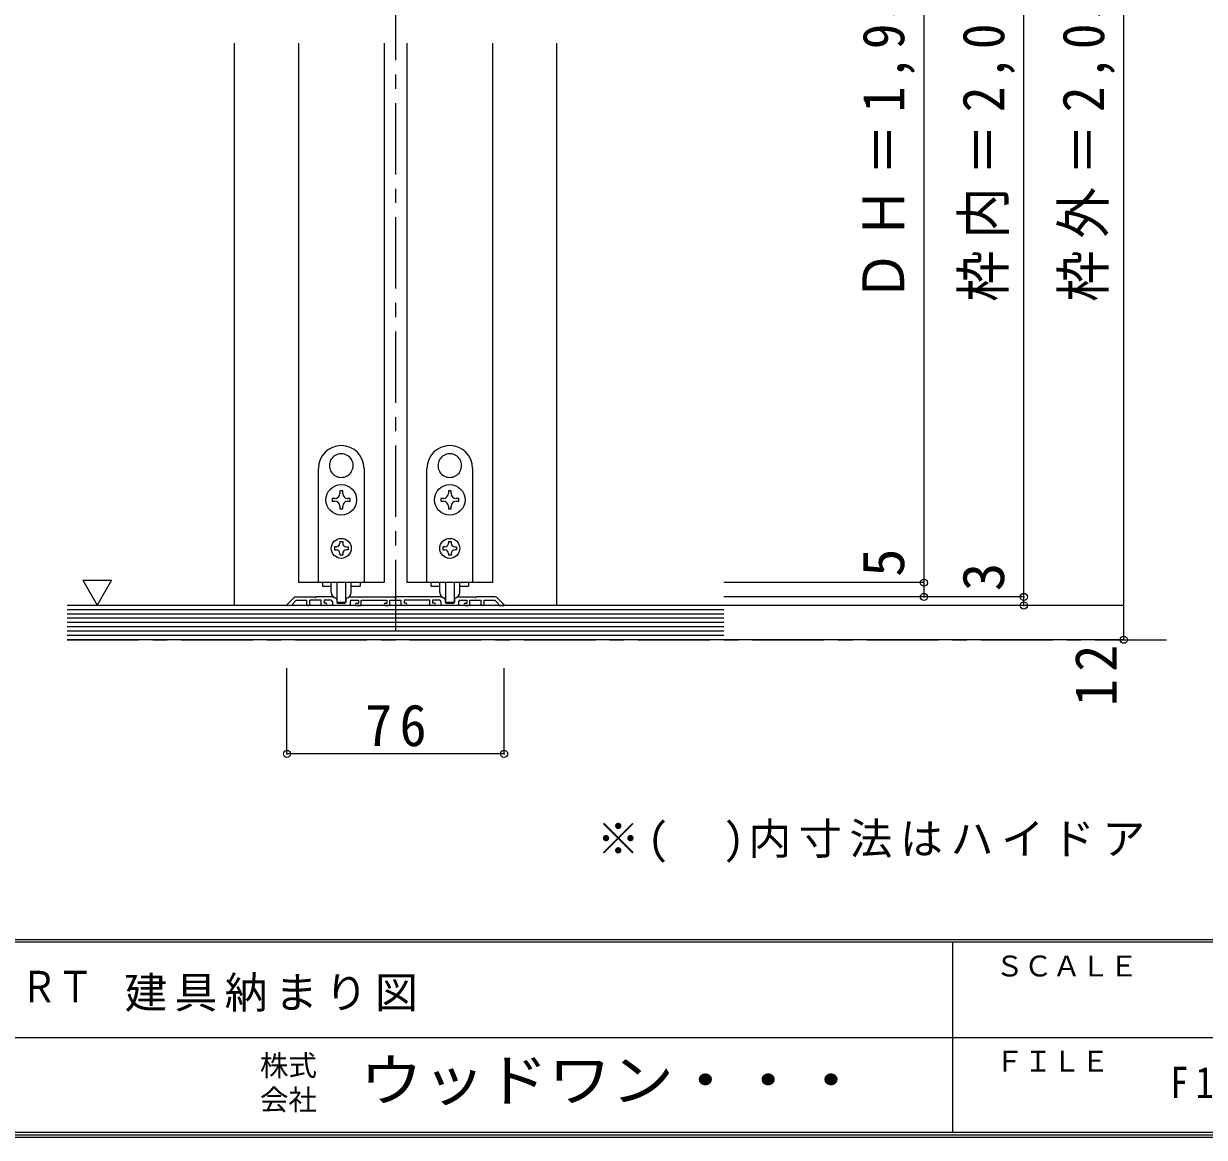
# Model space of a CAD drawing. Units: millimetres at full size, sheet at 1:5; details may follow other scales. Extents: x -973 to 977, y -718 to 696.
# Drawn here: x 149.8 to 563.2, y -700.8 to -310.7 of the extents above; entities that cross this region are included whole.
import ezdxf
from ezdxf.enums import TextEntityAlignment as Align

# ---------------------------------------------------------------- set-up
doc = ezdxf.new("R2010")
doc.units = ezdxf.units.MM
doc.header["$LTSCALE"] = 5
doc.header["$PDMODE"] = 32
doc.header["$PDSIZE"] = 2.5
doc.linetypes.add('CHAIN1', pattern=[8, 5, -1, 1, -1])
for name, color, linetype in [('0-1_通り芯', 4, 'CHAIN1'), ('0-3_仕上げ', 2, 'Continuous'), ('0-4_枠', 3, 'Continuous'), ('0-6_扉', 6, 'Continuous'), ('0-7_金物', 7, 'Continuous'), ('0-A_文字', 3, 'Continuous'), ('0-B_寸法', 7, 'Continuous'), ('F-0_補助線', 7, 'Continuous'), ('F-1_枠', 6, 'Continuous'), ('F-A_文字', 7, 'Continuous')]:
    doc.layers.add(name, color=color, linetype=linetype)
doc.styles.add('HGP明朝B', font='')
doc.styles.add('ＭＳ ゴシック', font='')
doc.styles.get('HGP明朝B').set_extended_font_data('HGP明朝B')
doc.styles.get('ＭＳ ゴシック').set_extended_font_data('MS Gothic')

msp = doc.modelspace()

# ---------------------------------------------------------------- linework, layer by layer
at = {"layer": '0-1_通り芯'}
for p, q in [((279.986, -18.5), (279.986, -526.5)), ((164.986, -526.5), (553.986, -526.5))]:
    msp.add_line(p, q, dxfattribs=at)
at = {"layer": '0-3_仕上げ'}
for p, q in [((394.986, -514.5), (164.986, -514.5)), ((394.986, -526.5), (164.986, -526.5))]:
    msp.add_line(p, q, dxfattribs=at)
at = {"layer": '0-3_仕上げ', "color": 7}
for p, q in [((394.986, -516), (164.986, -516)), ((394.986, -517.5), (164.986, -517.5)), ((394.986, -519), (164.986, -519)), ((394.986, -520.5), (164.986, -520.5)), ((394.986, -522), (164.986, -522)), ((394.986, -523.5), (164.986, -523.5)), ((394.986, -525), (164.986, -525))]:
    msp.add_line(p, q, dxfattribs=at)
at = {"layer": '0-4_枠', "color": 4}
for p, q in [((223.486, -317.5), (223.486, -514.5)), ((336.486, -514.5), (336.486, -317.5))]:
    msp.add_line(p, q, dxfattribs=at)
at = {"layer": '0-4_枠'}
for p, q in [((244.411, -511.793), (242.045, -514.159)), ((245.118, -511.5), (251.686, -511.5)), ((251.686, -511.5), (251.986, -511.8)), ((251.986, -511.8), (252.286, -511.5)), ((257.758, -511.5), (252.286, -511.5)), ((257.911, -511.524), (259.04, -511.888)), ((259.386, -512.364), (259.386, -513.4)), ((262.586, -512.364), (262.586, -513.4)), ((264.061, -511.524), (262.933, -511.888)), ((264.215, -511.5), (279.686, -511.5)), ((295.911, -511.524), (297.04, -511.888)), ((297.386, -512.364), (297.386, -513.4)), ((300.586, -512.364), (300.586, -513.4)), ((302.061, -511.524), (300.933, -511.888)), ((302.215, -511.5), (307.686, -511.5)), ((315.562, -511.793), (317.928, -514.159)), ((243.786, -514.5), (242.186, -514.5)), ((248.986, -514.2), (248.986, -512.7)), ((249.286, -514.5), (249.686, -514.5)), ((249.986, -514.2), (249.986, -512.7)), ((253.986, -512.7), (249.986, -512.7)), ((253.986, -514.2), (253.986, -512.7)), ((255.586, -514.5), (254.286, -514.5)), ((254.986, -512.7), (254.986, -513.7)), ((257.386, -512.7), (254.986, -512.7)), ((255.586, -513.7), (254.986, -513.7)), ((257.886, -513.2), (257.886, -514.2)), ((263.786, -514.5), (258.186, -514.5)), ((259.686, -513.7), (262.286, -513.7)), ((264.086, -513.2), (264.086, -514.2)), ((266.386, -513.7), (266.986, -513.7)), ((266.386, -514.5), (267.686, -514.5)), ((276.386, -513.7), (276.986, -513.7)), ((276.386, -514.5), (277.686, -514.5)), ((281.986, -514.2), (281.986, -512.7)), ((283.586, -514.5), (282.286, -514.5)), ((282.986, -512.7), (282.986, -513.7)), ((291.986, -512.7), (282.986, -512.7)), ((283.586, -513.7), (282.986, -513.7)), ((291.986, -514.2), (291.986, -512.7)), ((293.586, -514.5), (292.286, -514.5)), ((292.986, -512.7), (292.986, -513.7)), ((295.386, -512.7), (292.986, -512.7)), ((293.586, -513.7), (292.986, -513.7)), ((295.886, -513.2), (295.886, -514.2)), ((301.786, -514.5), (296.186, -514.5)), ((297.686, -513.7), (300.286, -513.7)), ((302.086, -513.2), (302.086, -514.2)), ((304.386, -513.7), (304.986, -513.7)), ((304.386, -514.5), (305.686, -514.5)), ((309.986, -514.2), (309.986, -512.7)), ((310.686, -514.5), (310.286, -514.5)), ((315.986, -513.914), (314.772, -512.7)), ((315.986, -514.3), (315.986, -513.914)), ((316.186, -514.5), (317.786, -514.5))]:
    msp.add_line(p, q, dxfattribs=at)
for points in [[(295.758, -511.5), (280.286, -511.5), (279.986, -511.8), (279.686, -511.5)], [(314.855, -511.5), (308.286, -511.5), (307.986, -511.8), (307.686, -511.5)], [(243.986, -514.3), (243.986, -513.914), (245.2, -512.7), (248.986, -512.7)], [(264.586, -512.7), (266.986, -512.7), (266.986, -513.7)], [(267.986, -514.2), (267.986, -512.7), (276.986, -512.7), (276.986, -513.7)], [(277.986, -514.2), (277.986, -512.7), (281.986, -512.7)], [(302.586, -512.7), (304.986, -512.7), (304.986, -513.7)], [(305.986, -514.2), (305.986, -512.7), (309.986, -512.7)], [(310.986, -514.2), (310.986, -512.7), (314.772, -512.7)]]:
    msp.add_lwpolyline(points, dxfattribs=at)
for centre, radius, start, end in [((245.118, -512.5), 1, 90, 135), ((257.758, -512), 0.5, 72.1213, 90), ((258.886, -512.364), 0.5, 0, 72.1213), ((263.086, -512.364), 0.5, 107.8787, 180), ((264.215, -512), 0.5, 90, 107.8787), ((295.758, -512), 0.5, 72.1213, 90), ((296.886, -512.364), 0.5, 0, 72.1213), ((301.086, -512.364), 0.5, 107.8787, 180), ((302.215, -512), 0.5, 90, 107.8787), ((314.855, -512.5), 1, 45, 90), ((242.186, -514.3), 0.2, 135, 270), ((243.786, -514.3), 0.2, 270, 0), ((249.286, -514.2), 0.3, 180, 270), ((249.686, -514.2), 0.3, 270, 0), ((254.286, -514.2), 0.3, 180, 270), ((255.586, -514.1), 0.4, 0, 90), ((255.586, -514.1), 0.4, 270, 0), ((257.386, -513.2), 0.5, 0, 90), ((258.186, -514.2), 0.3, 180, 270), ((259.686, -513.4), 0.3, 180, 270), ((262.286, -513.4), 0.3, 270, 0), ((263.786, -514.2), 0.3, 270, 0), ((264.586, -513.2), 0.5, 90, 180), ((266.386, -514.1), 0.4, 90, 180), ((266.386, -514.1), 0.4, 180, 270), ((267.686, -514.2), 0.3, 270, 0), ((276.386, -514.1), 0.4, 90, 180), ((276.386, -514.1), 0.4, 180, 270), ((277.686, -514.2), 0.3, 270, 0), ((282.286, -514.2), 0.3, 180, 270), ((283.586, -514.1), 0.4, 0, 90), ((283.586, -514.1), 0.4, 270, 0), ((292.286, -514.2), 0.3, 180, 270), ((293.586, -514.1), 0.4, 0, 90), ((293.586, -514.1), 0.4, 270, 0), ((295.386, -513.2), 0.5, 0, 90), ((296.186, -514.2), 0.3, 180, 270), ((297.686, -513.4), 0.3, 180, 270), ((300.286, -513.4), 0.3, 270, 0), ((301.786, -514.2), 0.3, 270, 0), ((302.586, -513.2), 0.5, 90, 180), ((304.386, -514.1), 0.4, 90, 180), ((304.386, -514.1), 0.4, 180, 270), ((305.686, -514.2), 0.3, 270, 0), ((310.286, -514.2), 0.3, 180, 270), ((310.686, -514.2), 0.3, 270, 0), ((316.186, -514.3), 0.2, 180, 270), ((317.786, -514.3), 0.2, 270, 45)]:
    msp.add_arc(centre, radius, start, end, dxfattribs=at)
at = {"layer": '0-6_扉'}
for p, q in [((245.986, -317.5), (245.986, -506.5)), ((275.986, -317.5), (275.986, -506.5)), ((283.986, -317.5), (283.986, -506.5)), ((313.986, -317.5), (313.986, -506.5)), ((275.986, -506.5), (245.986, -506.5)), ((313.986, -506.5), (283.986, -506.5))]:
    msp.add_line(p, q, dxfattribs=at)
at = {"layer": '0-7_金物'}
for p, q in [((260.887, -461.351), (260.986, -461.45)), ((261.085, -461.351), (260.986, -461.45)), ((298.887, -461.351), (298.986, -461.45)), ((299.085, -461.351), (298.986, -461.45)), ((252.986, -506.5), (252.986, -466.5)), ((268.986, -466.5), (268.986, -506.5)), ((290.986, -506.5), (290.986, -466.5)), ((306.986, -466.5), (306.986, -506.5)), ((257.344, -467.489), (257.479, -467.525)), ((257.443, -467.66), (257.479, -467.525)), ((264.629, -467.489), (264.494, -467.525)), ((264.53, -467.66), (264.494, -467.525)), ((295.344, -467.489), (295.479, -467.525)), ((295.443, -467.66), (295.479, -467.525)), ((302.629, -467.489), (302.494, -467.525)), ((302.53, -467.66), (302.494, -467.525)), ((260.486, -474.35), (260.486, -475.3)), ((261.486, -474.35), (260.486, -474.35)), ((261.486, -475.3), (261.486, -474.35)), ((298.486, -474.35), (298.486, -475.3)), ((299.486, -474.35), (298.486, -474.35)), ((299.486, -475.3), (299.486, -474.35)), ((258.786, -477), (257.836, -477)), ((257.836, -477), (257.836, -478)), ((257.836, -478), (258.786, -478)), ((264.136, -477), (263.186, -477)), ((263.186, -478), (264.136, -478)), ((264.136, -478), (264.136, -477)), ((296.786, -477), (295.836, -477)), ((295.836, -477), (295.836, -478)), ((295.836, -478), (296.786, -478)), ((302.136, -477), (301.186, -477)), ((301.186, -478), (302.136, -478)), ((302.136, -478), (302.136, -477)), ((261.486, -480.65), (261.486, -479.7)), ((299.486, -480.65), (299.486, -479.7)), ((259.186, -494), (258.586, -494)), ((258.586, -494), (258.586, -495)), ((258.586, -495), (259.186, -495)), ((260.486, -492.1), (261.486, -492.1)), ((260.486, -492.1), (260.486, -492.7)), ((261.486, -492.1), (261.486, -492.7)), ((262.786, -494), (263.386, -494)), ((297.186, -494), (296.586, -494)), ((296.586, -494), (296.586, -495)), ((296.586, -495), (297.186, -495)), ((298.486, -492.1), (299.486, -492.1)), ((298.486, -492.1), (298.486, -492.7)), ((299.486, -492.1), (299.486, -492.7)), ((300.786, -494), (301.386, -494)), ((260.486, -496.3), (260.486, -496.9)), ((261.486, -496.9), (260.486, -496.9)), ((261.486, -496.3), (261.486, -496.9)), ((298.486, -496.3), (298.486, -496.9)), ((299.486, -496.9), (298.486, -496.9)), ((299.486, -496.3), (299.486, -496.9)), ((268.986, -506.5), (252.986, -506.5)), ((254.386, -506.5), (254.386, -507.7)), ((254.386, -507.7), (257.519, -507.7)), ((257.486, -509.921), (257.486, -506.5)), ((259.486, -506.5), (259.486, -513.121)), ((262.486, -506.5), (262.486, -513.112)), ((264.454, -507.7), (267.586, -507.7)), ((264.486, -509.921), (264.486, -506.5)), ((267.586, -506.5), (267.586, -507.7)), ((306.986, -506.5), (290.986, -506.5)), ((292.386, -506.5), (292.386, -507.7)), ((292.386, -507.7), (295.519, -507.7)), ((295.486, -509.921), (295.486, -506.5)), ((297.486, -506.5), (297.486, -513.121)), ((300.486, -506.5), (300.486, -513.112)), ((302.454, -507.7), (305.586, -507.7)), ((302.486, -509.921), (302.486, -506.5)), ((305.586, -506.5), (305.586, -507.7)), ((262.186, -513.421), (259.786, -513.421)), ((300.186, -513.421), (297.786, -513.421))]:
    msp.add_line(p, q, dxfattribs=at)
for points in [[(260.486, -479.7), (260.486, -480.65), (261.486, -480.65)], [(298.486, -479.7), (298.486, -480.65), (299.486, -480.65)], [(263.386, -494), (263.386, -495), (262.786, -495)], [(301.386, -494), (301.386, -495), (300.786, -495)]]:
    msp.add_lwpolyline(points, dxfattribs=at)
for centre, radius in [((260.986, -477.5), 5.35), ((298.986, -477.5), 5.35), ((260.986, -494.5), 3.5), ((298.986, -494.5), 3.5)]:
    msp.add_circle(centre, radius, dxfattribs=at)
for centre, radius, start, end in [((260.986, -466.5), 8, 0, 180), ((298.986, -466.5), 8, 0, 180), ((260.986, -465.5), 4.15, 91.3645, 208.6355), ((260.986, -465.5), 4.15, 331.3645, 88.6355), ((298.986, -465.5), 4.15, 91.3645, 208.6355), ((298.986, -465.5), 4.15, 331.3645, 88.6355), ((260.986, -465.5), 4.15, 211.3645, 328.6355), ((298.986, -465.5), 4.15, 211.3645, 328.6355), ((258.786, -475.3), 1.7, 270, 0), ((263.186, -475.3), 1.7, 180, 270), ((296.786, -475.3), 1.7, 270, 0), ((301.186, -475.3), 1.7, 180, 270), ((258.786, -479.7), 1.7, 0, 90), ((263.186, -479.7), 1.7, 90, 180), ((296.786, -479.7), 1.7, 0, 90), ((301.186, -479.7), 1.7, 90, 180), ((259.186, -492.7), 1.3, 270, 0), ((259.186, -496.3), 1.3, 0, 90), ((262.786, -492.7), 1.3, 180, 270), ((262.786, -496.3), 1.3, 90, 180), ((297.186, -492.7), 1.3, 270, 0), ((297.186, -496.3), 1.3, 0, 90), ((300.786, -492.7), 1.3, 180, 270), ((300.786, -496.3), 1.3, 90, 180), ((259.486, -509.921), 2, 180, 264.78409), ((259.286, -512.112), 0.2, 0, 84.78409), ((262.686, -512.112), 0.2, 95.21591, 180), ((262.486, -509.921), 2, 275.21591, 0), ((297.486, -509.921), 2, 180, 264.78409), ((297.286, -512.112), 0.2, 0, 84.78409), ((300.686, -512.112), 0.2, 95.21591, 180), ((300.486, -509.921), 2, 275.21591, 0), ((259.786, -513.121), 0.3, 180, 270), ((262.186, -513.121), 0.3, 270, 0), ((297.786, -513.121), 0.3, 180, 270), ((300.186, -513.121), 0.3, 270, 0)]:
    msp.add_arc(centre, radius, start, end, dxfattribs=at)
at = {"layer": '0-A_文字', "color": 7}
msp.add_line((170.551, -505.686), (175.551, -514.347), dxfattribs=at)
msp.add_lwpolyline([(170.551, -505.686), (180.551, -505.686), (175.551, -514.347)], dxfattribs=at)
at = {"layer": '0-B_寸法', "color": 4}
for p, q in [((534.986, -514.5), (534.986, -76.5)), ((499.986, -511.5), (499.986, -106.5)), ((464.986, -120.5), (464.986, -506.5)), ((464.986, -506.5), (394.986, -506.5)), ((464.986, -506.5), (464.986, -511.5)), ((499.986, -511.5), (394.986, -511.5)), ((499.986, -514.5), (499.986, -511.5)), ((534.986, -514.5), (394.986, -514.5)), ((534.986, -526.5), (534.986, -514.5)), ((534.986, -526.5), (394.986, -526.5)), ((241.986, -566.5), (241.986, -536.5)), ((317.986, -566.5), (317.986, -536.5)), ((317.986, -566.5), (241.986, -566.5))]:
    msp.add_line(p, q, dxfattribs=at)
at = {"layer": '0-B_寸法'}
for p in [(464.986, -506.5), (464.986, -511.5), (499.986, -511.5), (499.986, -514.5), (534.986, -526.5), (241.986, -566.5), (317.986, -566.5)]:
    msp.add_point(p, dxfattribs=at)
at = {"layer": 'F-1_枠'}
for p, q in [((976.653, -631.667), (-973.347, -631.667)), ((976.653, -632.5), (-973.347, -632.5)), ((474.986, -632.5), (474.986, -699.167)), ((1.653, -665.833), (974.986, -665.834)), ((976.653, -699.167), (-973.347, -699.167)), ((976.653, -700), (-973.347, -700)), ((976.653, -700.833), (-973.347, -700.833))]:
    msp.add_line(p, q, dxfattribs=at)

# ---------------------------------------------------------------- texts
at = {"layer": '0-A_文字', "color": 7, "insert": (350.463, -604.63), "char_height": 11, "attachment_point": 7, "style": 'ＭＳ ゴシック'}
msp.add_mtext('\\T1.18;※(\u3000)内寸法はハイドア', dxfattribs=at)
at = {"layer": '0-B_寸法', "style": 'ＭＳ ゴシック'}
for s, p in [('5', (462.486, -504.5)), ('3', (497.486, -509.5))]:
    msp.add_text(s, height=14.66, rotation=90, dxfattribs=at).set_placement(p, align=Align.BOTTOM_LEFT)
at = {"layer": '0-B_寸法', "char_height": 14.66, "attachment_point": 7, "rotation": 90, "style": 'ＭＳ ゴシック'}
for s, insert in [('\\T1.23;\\W0.9;ＤＨ＝1,983(2,183)', (462.024, -408.125)), ('\\T1.23;\\W0.9;枠内＝2,002(2,202)', (497.024, -408.125)), ('\\T1.23;\\W0.9;枠外＝2,035(2,235)', (532.024, -408.125)), ('\\T1.27;\\W0.95;12', (532.486, -549.75))]:
    msp.add_mtext(s, dxfattribs=dict(at, insert=insert))
at = {"layer": '0-B_寸法', "insert": (269.361, -564), "char_height": 14.66, "attachment_point": 7, "style": 'ＭＳ ゴシック'}
msp.add_mtext('\\T1.27;\\W0.95;76', dxfattribs=at)
at = {"layer": 'F-0_補助線', "style": 'HGP明朝B', "width": 0.85}
msp.add_text('ＳＯＦＴＡＲＴ', height=11, dxfattribs=at).set_placement((84.986, -656.798), align=Align.BOTTOM_LEFT)
at = {"layer": 'F-0_補助線', "insert": (185.035, -656.798), "char_height": 11, "attachment_point": 7, "style": 'ＭＳ ゴシック'}
msp.add_mtext('\\T1.17;建具納まり図', dxfattribs=at)
at = {"layer": 'F-A_文字', "style": 'ＭＳ ゴシック'}
for s, p in [('ＳＣＡＬＥ', (489.986, -646.667)), ('株式', (232.486, -681.5)), ('ＦＩＬＥ', (489.986, -680)), ('会社', (232.486, -693.5))]:
    msp.add_text(s, height=7.331, dxfattribs=at).set_placement(p, align=Align.BOTTOM_LEFT)
at = {"layer": 'F-A_文字', "style": 'ＭＳ ゴシック', "width": 1.1}
msp.add_text('ウッドワン・・・', height=14.66, dxfattribs=at).set_placement((267.486, -692.5), align=Align.BOTTOM_LEFT)
at = {"layer": 'F-A_文字', "insert": (551.236, -690.001), "char_height": 11, "attachment_point": 7, "style": 'ＭＳ ゴシック'}
msp.add_mtext('\\T1.4;\\W0.85;F13(X)-B3234e_S01', dxfattribs=at)

doc.saveas('drawing.dxf')
